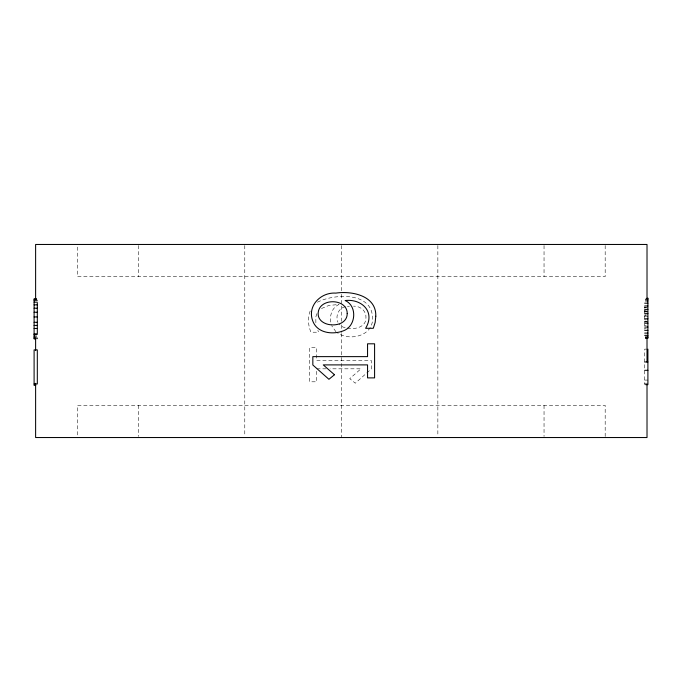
<?xml version="1.0" encoding="UTF-8"?>
<svg xmlns="http://www.w3.org/2000/svg" width="682" height="682" viewBox="0 0 682 682"><rect width="100%" height="100%" fill="white"/><g stroke="black" fill="none" stroke-linecap="round" stroke-linejoin="round"><path stroke-width="0.51" stroke-dasharray="3.41 2.56" d="M310.174 311.018C307.429 317.812 308.196 325.536 310.915 332.211L318.605 332.211L317.838 330.361M316.96 313.575L315.834 316.84L315.877 323.626M317.403 302.228C333.575 293.78 371.716 291.487 372.5 317.403C374.043 335.928 349.193 341.98 336.738 332.339M321.461 308.511L328.877 305.468L339.039 304.453C331.205 307.829 328.809 317.59 331.597 325.109M345.39 306.661C338.519 308.059 335.194 316.09 337.922 322.254M347.419 306.406L349.457 306.158M644.686 307.326L646.289 307.326M644.686 307.471L647.9 307.471M644.686 310.344L646.289 310.344M644.686 311.333L646.289 311.333M644.686 311.503L647.9 311.503M644.686 311.921L647.9 311.921M644.686 314.999L646.289 314.999M644.686 315.186L646.289 315.186M644.686 319.858L646.289 319.858M644.686 321.444L646.289 321.444M644.686 321.554L647.9 321.554M644.686 322.006L647.9 322.006M644.686 325.485L646.289 325.553M646.289 328.323L644.686 328.323L644.686 329.201M35.617 337.658L37.314 337.658L37.314 338.886L35.711 338.886M35.711 338.579L37.314 338.579M647.099 349.141L644.686 349.141L644.686 384.631M326.158 368.817L316.661 368.817L316.661 381.801L309.628 381.801L309.628 347.718L316.661 347.718L316.661 360.539L371.383 360.539L371.383 368.894L355.296 383.207L349.747 378.655L360.957 368.817L330.011 368.817M644.686 380.079L647.9 380.079M644.686 383.224L647.9 383.224M347.3 328.016C354.853 329.781 366.422 327.232 365.961 317.445C366.387 310.711 359.866 305.826 353.523 306.158M345.203 327.786L342.705 326.908L339.056 324.138M335.979 331.793L331.853 325.996M644.686 306.678L644.686 308.273M644.686 309.926L644.686 322.603M644.686 323.669L644.686 325.553M605.181 245.503L605.181 276.645L77.45 276.645L77.45 245.503M605.181 436.497L605.181 405.355L77.45 405.355L77.45 436.497M544.04 245.503L544.04 276.645M544.04 405.355L544.04 436.497M437.853 245.529L437.853 436.471M341.315 245.529L341.315 293.26M341.315 294.326L341.315 304.931M341.315 305.996L341.315 324.027M341.315 325.084L341.315 332.509M341.315 333.575L341.315 437.537M244.778 245.529L244.778 436.471M138.591 245.503L138.591 276.645M138.591 405.355L138.591 436.497M647.9 316.167L644.686 316.167L647.9 316.192"/><path stroke-width="1.02" d="M646.289 298.443L647.9 298.443M36.513 298.895L34.1 298.895L34.1 338.886L35.711 338.886M34.1 299.245L36.513 299.245M645.487 299.338L647.9 299.338M34.1 300.319L37.314 300.319M645.487 300.898L647.9 300.898M34.1 302.169L37.314 302.169M644.686 303.192L647.9 303.192M34.1 304.845L37.314 304.845M644.686 305.962L647.9 305.962M34.1 308.221L37.314 308.221M644.686 309.389L647.9 309.389M34.1 312.254L37.314 312.254M644.686 313.635L647.9 313.635M34.1 316.942L37.314 316.942M644.686 318.818L647.9 318.818M34.1 322.305L37.314 322.305M644.686 323.217L647.9 323.217M34.1 325.425L37.314 325.425M644.686 327.062L647.9 327.062M34.1 328.468L37.314 328.468M644.686 330.352L647.9 330.352M644.686 333.089L647.9 333.089M34.1 333.967L36.513 333.967M34.1 334.376L37.314 334.376L37.314 303.055M644.686 335.348L647.9 335.348M34.1 336.115L36.513 336.115M645.487 336.917L647.9 336.917M34.1 337.658L35.617 337.658L35.617 350.412M645.487 337.829L647.9 337.829M645.487 338.136L647.9 338.136L647.9 298.145L647.013 298.145L647.013 244.463L35.617 244.463L35.617 299.236M34.1 338.579L35.711 338.579M644.686 361.963L647.9 361.963M644.686 370.317L647.9 370.317M34.1 383.975L37.314 383.975L37.314 349.892L34.1 349.892L34.1 385.381L35.711 385.381M645.487 384.631L647.9 384.631L647.9 349.141M647.013 337.718L647.013 362.142M647.013 384.435L647.013 437.537L35.617 437.537L35.617 383.344M375.791 316.218L375.168 322.381L373.301 328.298L365.612 328.298C375.552 311.998 361.929 298.614 345.177 300.54C356.976 305.715 356.14 324.385 345.194 330.037C334.674 335.101 318.059 333.907 313.072 321.733C306.516 306.508 320.463 292.058 335.842 293.107C351.912 290.72 376.481 295.613 375.791 316.218M347.206 313.532C347.36 329.969 314.334 328.17 318.511 310.83C321.81 297.676 347.385 298.989 347.206 313.532M334.47 374.742L328.929 379.294L312.833 364.981L312.833 356.626L367.555 356.626L367.555 343.805L374.589 343.805L374.589 377.888L367.555 377.888L367.555 364.896L323.259 364.896L334.47 374.742"/></g></svg>
